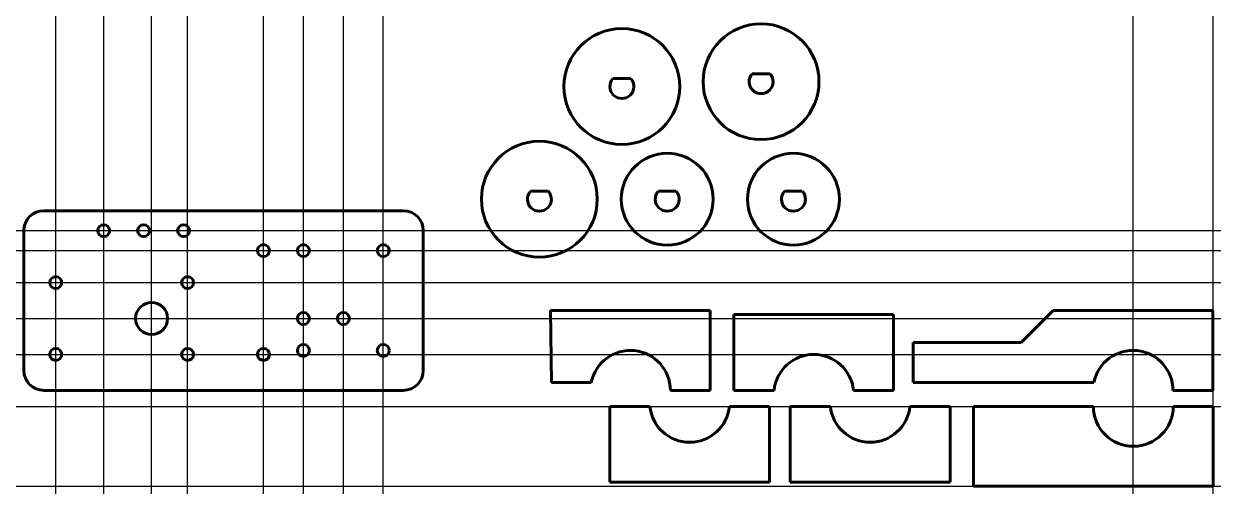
# Model space of a CAD drawing. Header units: millimetres. Extents: x -278 to 20, y -25 to 91.
import ezdxf

# ---------------------------------------------------------------- set-up
doc = ezdxf.new("R2010")
doc.units = ezdxf.units.MM
doc.linetypes.add('K5LT_BASIC', pattern=[0])

msp = doc.modelspace()

# ---------------------------------------------------------------- linework, layer by layer
at = {"color": 5, "linetype": 'K5LT_BASIC', "lineweight": 60, "true_color": 0x0000ff}
for p, q in [((-95.44, 78.31), (-90.96, 78.31)), ((-130.28, 77.09), (-125.81, 77.09)), ((-150.94, 48.88), (-146.47, 48.88)), ((-118.91, 48.88), (-114.44, 48.88)), ((-87.34, 48.88), (-82.87, 48.88)), ((-272.77, 44), (-182.77, 44)), ((-277.77, 4), (-277.77, 39)), ((-177.77, 39), (-177.77, 4)), ((-145.91, 19), (-105.91, 19)), ((-145.91, 19), (-145.7, 1)), ((-105.91, 19), (-105.91, -1)), ((-100, -1), (-100, 18)), ((-100, 18), (-60, 18)), ((-60, 18), (-60, -1)), ((-28.08, 11), (-20.08, 19)), ((-20.08, 19), (19.92, 19)), ((19.92, 19), (19.92, -1)), ((-28.08, 11), (-55.08, 11)), ((-55.08, 11), (-55.08, 9)), ((-55.08, 1), (-55.08, 9)), ((-135.7, 1), (-145.7, 1)), ((-9.88, 1), (-55.08, 1)), ((-182.77, -1), (-272.77, -1)), ((-115.91, -1), (-105.91, -1)), ((-100, -1), (-89.95, -1)), ((-60, -1), (-70.05, -1)), ((9.92, -1), (19.92, -1)), ((-131.08, -5), (-131.08, -24)), ((-121.03, -5), (-131.08, -5)), ((-91.08, -5), (-101.13, -5)), ((-91.08, -24), (-91.08, -5)), ((-85.88, -24), (-85.88, -5)), ((-75.83, -5), (-85.88, -5)), ((-45.88, -5), (-55.93, -5)), ((-45.88, -5), (-45.88, -24)), ((-40, -25), (-40, -5)), ((-40, -5), (-20, -5)), ((-10, -5), (-20, -5)), ((10, -5), (20, -5)), ((20, -7.67), (20, -5)), ((20, -25), (20, -7.67)), ((-131.08, -24), (-91.08, -24)), ((-45.88, -24), (-85.88, -24)), ((-20, -25), (-40, -25)), ((-20, -25), (20, -25))]:
    msp.add_line(p, q, dxfattribs=at)
at = {"color": 9, "true_color": 0xdca5c1}
for p, direction in [((-269.77, 15), (0, 1)), ((-257.77, 19), (0, 1)), ((-245.77, 15), (0, 1)), ((-236.77, 15), (0, 1)), ((-217.77, -1), (0, 1)), ((-207.77, 19), (0, 1)), ((-197.77, 21.5), (0, 1)), ((-187.77, 21.5), (0, 1)), ((0, 0), (0, 1)), ((-234.54, 39), (1, 0)), ((-209.96, 34), (1, 0)), ((-257.77, 26), (1, 0)), ((-259.89, 17), (1, 0)), ((-262.01, 8), (1, 0)), ((-40, -5), (1, 0)), ((20, -16.93), (0, 1)), ((-120.08, -25), (1, 0))]:
    msp.add_xline(p, direction, dxfattribs=at)
at = {"color": 5, "linetype": 'K5LT_BASIC', "lineweight": 60, "true_color": 0x0000ff}
for centre, radius in [((-128.04, 75.09), 14.5), ((-93.2, 76.31), 14.5), ((-148.7, 46.88), 14.5), ((-116.68, 46.88), 11.5), ((-85.1, 46.88), 11.5), ((-257.77, 39), 1.5), ((-247.77, 39), 1.5), ((-237.77, 39), 1.5), ((-217.77, 34), 1.5), ((-207.77, 34), 1.5), ((-187.77, 34), 1.5), ((-269.77, 26), 1.5), ((-236.77, 26), 1.5), ((-245.77, 17), 4), ((-207.77, 17), 1.5), ((-197.77, 17), 1.5), ((-269.77, 8), 1.5), ((-236.77, 8), 1.5), ((-217.77, 8), 1.5), ((-207.77, 9), 1.5), ((-187.77, 9), 1.5)]:
    msp.add_circle(centre, radius, dxfattribs=at)
for centre, radius, start, end in [((-93.2, 76.31), 3, 138.1897, 41.8103), ((-128.04, 75.09), 3, 138.1897, 41.8103), ((-148.7, 46.88), 3, 138.1897, 41.8103), ((-116.68, 46.88), 3, 138.1897, 41.8103), ((-85.1, 46.88), 3, 138.1897, 41.8103), ((-272.77, 39), 5, 90, 180), ((-182.77, 39), 5, 0, 90), ((-125.91, -1), 10, 0, 168.463), ((-0.08, -1), 10, 0, 168.463), ((-80, -2), 10, 5.7392, 174.2608), ((-272.77, 4), 5, 180, 270), ((-182.77, 4), 5, 270, 0), ((-111.08, -4), 10, 185.7392, 354.2608), ((-65.88, -4), 10, 185.7392, 354.2608), ((0, -5), 10, 180, 0)]:
    msp.add_arc(centre, radius, start, end, dxfattribs=at)

doc.saveas('drawing.dxf')
